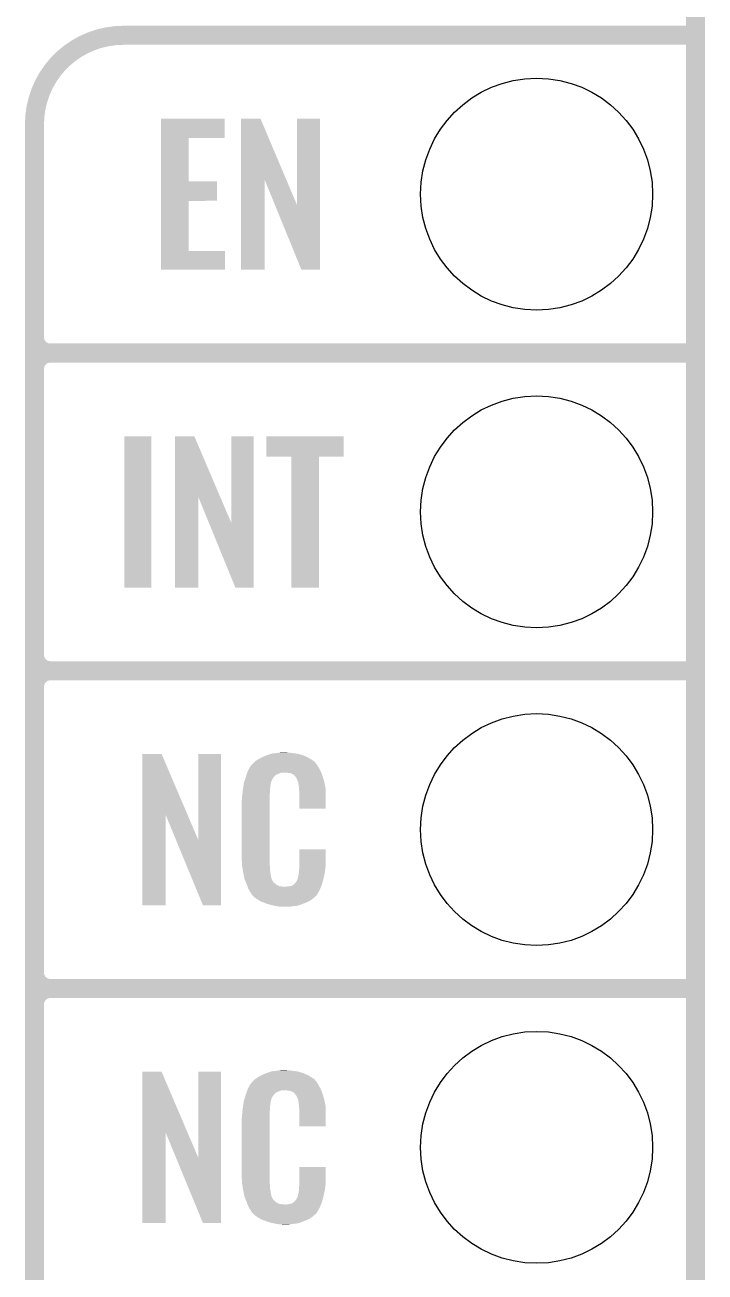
# Model space of a CAD drawing. Extents: x -1.3 to 24.2, y -3.9 to 53.4.
# Drawn here: x 18.77 to 24.21, y 9.16 to 19.13 of the extents above; entities that cross this region are included whole.
import ezdxf

# ---------------------------------------------------------------- set-up
doc = ezdxf.new("R2010")
doc.units = 0
doc.layers.get('0').update_dxf_attribs({"linetype": 'CONTINUOUS'})
for name, color, linetype in [('LIGHT_RANGER_14CLICK_V101_GKO', 10, 'CONTINUOUS'), ('LIGHT_RANGER_14CLICK_V101_GTO', 9, 'CONTINUOUS'), ('LIGHT_RANGER_14CLICK_V101_GTS', 11, 'CONTINUOUS')]:
    doc.layers.add(name, color=color, linetype=linetype)

# ---------------------------------------------------------------- blocks, each defined once
blk = doc.blocks.new('ROUND_58')
blk.add_circle((0, 0), 0.9271)

msp = doc.modelspace()

# ---------------------------------------------------------------- linework, layer by layer
at = {"layer": 'LIGHT_RANGER_14CLICK_V101_GKO', "const_width": 0.1524}
msp.add_lwpolyline([(24.13, -1.27), (24.13, 51.054)], dxfattribs=at)
at = {"layer": 'LIGHT_RANGER_14CLICK_V101_GTO', "const_width": 0.1524}
for points in [[(19.558, 19.05, 0.4142136), (18.8468, 18.3388)], [(18.8468, 16.637, 0.4142136), (18.9738, 16.51)], [(18.9738, 16.51, 0.4142136), (18.8468, 16.383)], [(18.9738, 16.51, 0.4142136), (18.8468, 16.383)], [(18.8468, 14.097, 0.4142136), (18.9738, 13.97)], [(18.9738, 13.97, 0.4142136), (18.8468, 13.843)], [(18.9738, 13.97, 0.4142136), (18.8468, 13.843)], [(18.8468, 11.557, 0.4142136), (18.9738, 11.43)], [(18.9738, 11.43, 0.4142136), (18.8468, 11.303)], [(18.9738, 11.43, 0.4142136), (18.8468, 11.303)]]:
    msp.add_lwpolyline(points, format="xyb", dxfattribs=at)
for points in [[(19.558, 19.05), (24.13, 19.05)], [(18.8468, -0.5588), (18.8468, 18.3388)], [(18.9738, 16.51), (24.13, 16.51)], [(18.9738, 16.51), (24.13, 16.51)], [(18.8468, 14.097), (18.8468, 16.383)], [(18.9738, 13.97), (24.13, 13.97)], [(18.9738, 13.97), (24.13, 13.97)], [(18.8468, 11.557), (18.8468, 13.843)], [(18.9738, 11.43), (24.13, 11.43)], [(18.9738, 11.43), (24.13, 11.43)], [(18.8468, 9.017), (18.8468, 11.303)]]:
    msp.add_lwpolyline(points, dxfattribs=at)
at = {"layer": 'LIGHT_RANGER_14CLICK_V101_GTO'}
for points in [[(19.85774, 18.22958), (19.857742, 18.384496), (20.365696, 18.22958), (20.36572, 18.384496)], [(19.857742, 18.384496), (19.857744, 18.38452), (20.36572, 18.384496), (19.857744, 18.38452)], [(20.497814, 17.896718), (20.497822, 18.384504), (20.859016, 17.896718), (20.652744, 18.384504)], [(20.497822, 18.384504), (20.497824, 18.38452), (20.652744, 18.384504), (20.497824, 18.38452)], [(20.94484, 17.693758), (20.944862, 18.384496), (21.127706, 17.693758), (21.12772, 18.384496)], [(20.944862, 18.384496), (20.944864, 18.38452), (21.12772, 18.384496), (20.944864, 18.38452)], [(19.857734, 17.8816), (19.85774, 18.229556), (20.078724, 17.8816), (20.0787, 18.229556)], [(19.85774, 18.229556), (19.85774, 18.22958), (20.0787, 18.229556), (20.365696, 18.22958)], [(19.85773, 17.72666), (19.857734, 17.881576), (20.304736, 17.72666), (20.30476, 17.881576)], [(19.857734, 17.881576), (19.857734, 17.8816), (20.30476, 17.881576), (20.078724, 17.8816)], [(20.4978, 17.175504), (20.497814, 17.896718), (20.685736, 17.175504), (20.68576, 17.896718)], [(20.768674, 17.693758), (20.68576, 17.896718), (20.94484, 17.693758), (20.859016, 17.896718)], [(19.857722, 17.32534), (19.85773, 17.726636), (20.078724, 17.32534), (20.0787, 17.726636)], [(19.85773, 17.726636), (19.85773, 17.72666), (20.0787, 17.726636), (20.304736, 17.72666)], [(20.980396, 17.175496), (20.768674, 17.693758), (21.127696, 17.175496), (21.127706, 17.693758)], [(19.85772, 17.175504), (19.857722, 17.325316), (20.368236, 17.175504), (20.36826, 17.325316)], [(19.857722, 17.325316), (19.857722, 17.32534), (20.36826, 17.325316), (20.078724, 17.32534)], [(20.368236, 17.17548), (19.85772, 17.175504), (20.368236, 17.17548), (20.368236, 17.175504)], [(20.685736, 17.17548), (20.4978, 17.175504), (20.685736, 17.17548), (20.685736, 17.175504)], [(21.127696, 17.17548), (20.980396, 17.175496), (21.127696, 17.17548), (21.127696, 17.175496)], [(19.56562, 14.635504), (19.565642, 15.844496), (19.781496, 14.635504), (19.78152, 15.844496)], [(19.565642, 15.844496), (19.565644, 15.84452), (19.78152, 15.844496), (19.565644, 15.84452)], [(19.969494, 15.356718), (19.969502, 15.844504), (20.332488, 15.356718), (20.124424, 15.844504)], [(19.969502, 15.844504), (19.969504, 15.84452), (20.124424, 15.844504), (19.969504, 15.84452)], [(20.41906, 15.153758), (20.419082, 15.844496), (20.599386, 15.153758), (20.5994, 15.844496)], [(20.419082, 15.844496), (20.419084, 15.84452), (20.5994, 15.844496), (20.419084, 15.84452)], [(20.701, 15.681984), (20.701022, 15.844496), (21.318196, 15.681984), (21.31822, 15.844496)], [(20.701022, 15.844496), (20.701024, 15.84452), (21.31822, 15.844496), (20.701024, 15.84452)], [(20.899096, 15.68196), (20.701, 15.681984), (21.318196, 15.68196), (21.318196, 15.681984)], [(20.899098, 15.681936), (20.899096, 15.68196), (21.1201, 15.681936), (21.318196, 15.68196)], [(20.89912, 14.635504), (20.899098, 15.681936), (21.120076, 14.635504), (21.1201, 15.681936)], [(19.96948, 14.635504), (19.969494, 15.356718), (20.157416, 14.635504), (20.15744, 15.356718)], [(20.240354, 15.153758), (20.15744, 15.356718), (20.41906, 15.153758), (20.332488, 15.356718)], [(20.452076, 14.635496), (20.240354, 15.153758), (20.599376, 14.635496), (20.599386, 15.153758)], [(19.781496, 14.63548), (19.56562, 14.635504), (19.781496, 14.63548), (19.781496, 14.635504)], [(20.157416, 14.63548), (19.96948, 14.635504), (20.157416, 14.63548), (20.157416, 14.635504)], [(20.599376, 14.63548), (20.452076, 14.635496), (20.599376, 14.63548), (20.599376, 14.635496)], [(21.120076, 14.63548), (20.89912, 14.635504), (21.120076, 14.63548), (21.120076, 14.635504)], [(19.707874, 12.816718), (19.707882, 13.304504), (20.070868, 12.816718), (19.862804, 13.304504)], [(19.707882, 13.304504), (19.707884, 13.30452), (19.862804, 13.304504), (19.707884, 13.30452)], [(20.15744, 12.613758), (20.157462, 13.304496), (20.337766, 12.613758), (20.33778, 13.304496)], [(20.157462, 13.304496), (20.157464, 13.30452), (20.33778, 13.304496), (20.157464, 13.30452)], [(20.626618, 13.256262), (20.642582, 13.26642), (21.06676, 13.256262), (21.04983, 13.26642)], [(20.642582, 13.26642), (20.66798, 13.27912), (21.04983, 13.26642), (21.02866, 13.27912)], [(20.66798, 13.27912), (20.67814, 13.2842), (21.02866, 13.27912), (21.016324, 13.2842)], [(20.67814, 13.2842), (20.703538, 13.29436), (21.016324, 13.2842), (20.991652, 13.29436)], [(20.703538, 13.29436), (20.711158, 13.2969), (20.991652, 13.29436), (20.985482, 13.2969)], [(20.711158, 13.2969), (20.7264, 13.30198), (20.985482, 13.2969), (20.966432, 13.30198)], [(20.7264, 13.30198), (20.743334, 13.30706), (20.966432, 13.30198), (20.947382, 13.30706)], [(20.743334, 13.30706), (20.751802, 13.3096), (20.947382, 13.30706), (20.927062, 13.3096)], [(20.751802, 13.3096), (20.78228, 13.31214), (20.927062, 13.3096), (20.90674, 13.31214)], [(20.78228, 13.31214), (20.79752, 13.31468), (20.90674, 13.31214), (20.891502, 13.31468)], [(20.79752, 13.31468), (20.812762, 13.31722), (20.876262, 13.31468), (20.863562, 13.31722)], [(20.549232, 13.159738), (20.55368, 13.172442), (21.13788, 13.159738), (21.130952, 13.172442)], [(20.55368, 13.172442), (20.562644, 13.18768), (21.130952, 13.172442), (21.12264, 13.18768)], [(20.562644, 13.18768), (20.576094, 13.21054), (21.12264, 13.18768), (21.109942, 13.21054)], [(20.576094, 13.21054), (20.579086, 13.215622), (21.109942, 13.21054), (21.106132, 13.215622)], [(20.579086, 13.215622), (20.58416, 13.218164), (21.106132, 13.215622), (21.104226, 13.218164)], [(20.58416, 13.218164), (20.58619, 13.220702), (21.104226, 13.218164), (21.102322, 13.220702)], [(20.58619, 13.220702), (20.59025, 13.225776), (21.102322, 13.220702), (21.099782, 13.225776)], [(20.59025, 13.225776), (20.59432, 13.230862), (21.099782, 13.225776), (21.095424, 13.230862)], [(20.59432, 13.230862), (20.608834, 13.24356), (21.095424, 13.230862), (21.084542, 13.24356)], [(20.608834, 13.24356), (20.614642, 13.24864), (21.084542, 13.24356), (21.077432, 13.24864)], [(20.614642, 13.24864), (20.626618, 13.256262), (21.077432, 13.24864), (21.06676, 13.256262)], [(20.518252, 13.058138), (20.519054, 13.063218), (20.73402, 13.058138), (20.73402, 13.063218)], [(20.519054, 13.063218), (20.52066, 13.073382), (20.73402, 13.063218), (20.73679, 13.073382)], [(20.52066, 13.073382), (20.526272, 13.091158), (20.73679, 13.073382), (20.741638, 13.091158)], [(20.526272, 13.091158), (20.533492, 13.114018), (20.741638, 13.091158), (20.754338, 13.114018)], [(20.533492, 13.114018), (20.5359, 13.12164), (20.754338, 13.114018), (20.761956, 13.12164)], [(20.5359, 13.12164), (20.536788, 13.124182), (20.761956, 13.12164), (20.764498, 13.124182)], [(20.536788, 13.124182), (20.538564, 13.129256), (20.764498, 13.124182), (20.767038, 13.129256)], [(20.538564, 13.129256), (20.542122, 13.139418), (20.767038, 13.129256), (20.779742, 13.139418)], [(20.542122, 13.139418), (20.547454, 13.154658), (20.779742, 13.139418), (20.817836, 13.154658)], [(20.547454, 13.154658), (20.547456, 13.15466), (20.817836, 13.154658), (20.866098, 13.15466)], [(20.547456, 13.15466), (20.549232, 13.159738), (21.139694, 13.15466), (21.13788, 13.159738)], [(20.88388, 13.15212), (20.866098, 13.15466), (21.140602, 13.15212), (21.139694, 13.15466)], [(20.896578, 13.14958), (20.88388, 13.15212), (21.141508, 13.14958), (21.140602, 13.15212)], [(20.921974, 13.13688), (20.896578, 13.14958), (21.146044, 13.13688), (21.141508, 13.14958)], [(20.924518, 13.131804), (20.921974, 13.13688), (21.147856, 13.131804), (21.146044, 13.13688)], [(20.931052, 13.12418), (20.924518, 13.131804), (21.150578, 13.12418), (21.147856, 13.131804)], [(20.939758, 13.11402), (20.931052, 13.12418), (21.153568, 13.11402), (21.150578, 13.12418)], [(20.94992, 13.09116), (20.939758, 13.11402), (21.160292, 13.09116), (21.153568, 13.11402)], [(20.953984, 13.081002), (20.94992, 13.09116), (21.16328, 13.081002), (21.160292, 13.09116)], [(20.954998, 13.078464), (20.953984, 13.081002), (21.163764, 13.078464), (21.16328, 13.081002)], [(20.955, 13.070842), (20.954998, 13.078464), (21.165216, 13.070842), (21.163764, 13.078464)], [(20.95754, 13.058138), (20.955, 13.070842), (21.167636, 13.058138), (21.165216, 13.070842)], [(20.50542, 12.96162), (20.50796, 12.9794), (20.7264, 12.96162), (20.7264, 12.9794)], [(20.50542, 12.943842), (20.50542, 12.96162), (20.7264, 12.943842), (20.7264, 12.96162)], [(20.50796, 12.9794), (20.508242, 12.981938), (20.7264, 12.9794), (20.7264, 12.981938)], [(20.508242, 12.981938), (20.5105, 13.00226), (20.7264, 12.981938), (20.72894, 13.00226)], [(20.5105, 13.00226), (20.512756, 13.022578), (20.72894, 13.00226), (20.72894, 13.022578)], [(20.512756, 13.022578), (20.51304, 13.02512), (20.72894, 13.022578), (20.729448, 13.02512)], [(20.51304, 13.02512), (20.514642, 13.035278), (20.729448, 13.02512), (20.73148, 13.035278)], [(20.514642, 13.035278), (20.516648, 13.047978), (20.73148, 13.035278), (20.73148, 13.047978)], [(20.516648, 13.047978), (20.518252, 13.058138), (20.73148, 13.047978), (20.73402, 13.058138)], [(20.96008, 13.04036), (20.95754, 13.058138), (21.171022, 13.04036), (21.167636, 13.058138)], [(20.961058, 13.027658), (20.96008, 13.04036), (21.17344, 13.027658), (21.171022, 13.04036)], [(20.96262, 13.00734), (20.961058, 13.027658), (21.173436, 13.00734), (21.17344, 13.027658)], [(20.96262, 12.867664), (20.96262, 13.00734), (21.173416, 12.867664), (21.173436, 13.00734)], [(20.50288, 12.931142), (20.50542, 12.943842), (20.7264, 12.931142), (20.7264, 12.943842)], [(20.50288, 12.48156), (20.50288, 12.931142), (20.7264, 12.48156), (20.7264, 12.931142)], [(21.173416, 12.86764), (20.96262, 12.867664), (21.173416, 12.86764), (21.173416, 12.867664)], [(19.70786, 12.095504), (19.707874, 12.816718), (19.895796, 12.095504), (19.89582, 12.816718)], [(19.97945, 12.613758), (19.89582, 12.816718), (20.15744, 12.613758), (20.070868, 12.816718)], [(20.192996, 12.095496), (19.97945, 12.613758), (20.337756, 12.095496), (20.337766, 12.613758)], [(20.505232, 12.41806), (20.50288, 12.48156), (20.7264, 12.41806), (20.7264, 12.48156)], [(20.96262, 12.40282), (20.962642, 12.542496), (21.17344, 12.40282), (21.17344, 12.542496)], [(20.962642, 12.542496), (20.962644, 12.54252), (21.17344, 12.542496), (20.962644, 12.54252)], [(20.50542, 12.412982), (20.505232, 12.41806), (20.727126, 12.412982), (20.7264, 12.41806)], [(20.50763, 12.400278), (20.50542, 12.412982), (20.72894, 12.400278), (20.727126, 12.412982)], [(20.511606, 12.377418), (20.50763, 12.400278), (20.72894, 12.377418), (20.72894, 12.400278)], [(20.51558, 12.35456), (20.511606, 12.377418), (20.73255, 12.35456), (20.72894, 12.377418)], [(20.96008, 12.3698), (20.961984, 12.38504), (21.168866, 12.3698), (21.1709, 12.38504)], [(20.96008, 12.357102), (20.96008, 12.3698), (21.167174, 12.357102), (21.168866, 12.3698)], [(20.961984, 12.38504), (20.96262, 12.390122), (21.1709, 12.38504), (21.171626, 12.390122)], [(20.96262, 12.390122), (20.96262, 12.40282), (21.171626, 12.390122), (21.17344, 12.40282)], [(20.520662, 12.32916), (20.51558, 12.35456), (20.73656, 12.32916), (20.73255, 12.35456)], [(20.525234, 12.306298), (20.520662, 12.32916), (20.74164, 12.306298), (20.73656, 12.32916)], [(20.52574, 12.303762), (20.525234, 12.306298), (20.74291, 12.303762), (20.74164, 12.306298)], [(20.533062, 12.285982), (20.52574, 12.303762), (20.751802, 12.285982), (20.74291, 12.303762)], [(20.53411, 12.283436), (20.533062, 12.285982), (20.754342, 12.283436), (20.751802, 12.285982)], [(20.5362, 12.278362), (20.53411, 12.283436), (20.756884, 12.278362), (20.754342, 12.283436)], [(20.538292, 12.273278), (20.5362, 12.278362), (20.764502, 12.273278), (20.756884, 12.278362)], [(20.54143, 12.26566), (20.538292, 12.273278), (20.77212, 12.26566), (20.764502, 12.273278)], [(20.54352, 12.26058), (20.54143, 12.26566), (20.779742, 12.26058), (20.77212, 12.26566)], [(20.91436, 12.25804), (20.924522, 12.265666), (21.14296, 12.25804), (21.145078, 12.265666)], [(20.924522, 12.265666), (20.927062, 12.270738), (21.145078, 12.265666), (21.146486, 12.270738)], [(20.927062, 12.270738), (20.937222, 12.280902), (21.146486, 12.270738), (21.14931, 12.280902)], [(20.937222, 12.280902), (20.94992, 12.30376), (21.14931, 12.280902), (21.15566, 12.30376)], [(20.94992, 12.30376), (20.949922, 12.303762), (21.15566, 12.30376), (21.15566, 12.303762)], [(20.949922, 12.303762), (20.955, 12.329162), (21.15566, 12.303762), (21.161636, 12.329162)], [(20.955, 12.329162), (20.955002, 12.331704), (21.161636, 12.329162), (21.162234, 12.331704)], [(20.955002, 12.331704), (20.95754, 12.336784), (21.162234, 12.331704), (21.163428, 12.336784)], [(20.95754, 12.344402), (20.958048, 12.346942), (21.165222, 12.344402), (21.16582, 12.346942)], [(20.95754, 12.336784), (20.95754, 12.344402), (21.163428, 12.336784), (21.165222, 12.344402)], [(20.958048, 12.346942), (20.96008, 12.357102), (21.16582, 12.346942), (21.167174, 12.357102)], [(20.545474, 12.2555), (20.54352, 12.26058), (20.787362, 12.2555), (20.779742, 12.26058)], [(20.548406, 12.24788), (20.545474, 12.2555), (20.802604, 12.24788), (20.787362, 12.2555)], [(20.55036, 12.2428), (20.548406, 12.24788), (20.848322, 12.2428), (20.802604, 12.24788)], [(20.55622, 12.22756), (20.55036, 12.2428), (21.130408, 12.22756), (21.136684, 12.2428)], [(20.563278, 12.21486), (20.55622, 12.22756), (21.12518, 12.21486), (21.130408, 12.22756)], [(20.568922, 12.204698), (20.563278, 12.21486), (21.119082, 12.204698), (21.12518, 12.21486)], [(20.579076, 12.189466), (20.568922, 12.204698), (21.109942, 12.189466), (21.119082, 12.204698)], [(20.57908, 12.184384), (20.579076, 12.189466), (21.106894, 12.184384), (21.109942, 12.189466)], [(20.586702, 12.17676), (20.57908, 12.184384), (21.10232, 12.17676), (21.106894, 12.184384)], [(20.59178, 12.17168), (20.586702, 12.17676), (21.099776, 12.17168), (21.10232, 12.17676)], [(20.59686, 12.166598), (20.59178, 12.17168), (21.093424, 12.166598), (21.099776, 12.17168)], [(20.602786, 12.16152), (20.59686, 12.166598), (21.08708, 12.16152), (21.093424, 12.166598)], [(20.848322, 12.2428), (20.858482, 12.242802), (21.136684, 12.2428), (21.136686, 12.242802)], [(20.858482, 12.242802), (20.866104, 12.24534), (21.136686, 12.242802), (21.13773, 12.24534)], [(20.876262, 12.24534), (20.901662, 12.25042), (21.13773, 12.24534), (21.139822, 12.25042)], [(20.901662, 12.25042), (20.914356, 12.258038), (21.139822, 12.25042), (21.14296, 12.258038)], [(20.914356, 12.258038), (20.91436, 12.25804), (21.14296, 12.258038), (21.14296, 12.25804)], [(19.895796, 12.09548), (19.70786, 12.095504), (19.895796, 12.09548), (19.895796, 12.095504)], [(20.337756, 12.09548), (20.192996, 12.095496), (20.337756, 12.09548), (20.337756, 12.095496)], [(20.614638, 12.15136), (20.602786, 12.16152), (21.075228, 12.15136), (21.08708, 12.16152)], [(20.622768, 12.14628), (20.614638, 12.15136), (21.069302, 12.14628), (21.075228, 12.15136)], [(20.65122, 12.1285), (20.622768, 12.14628), (21.043902, 12.1285), (21.069302, 12.14628)], [(20.65528, 12.125962), (20.65122, 12.1285), (21.037978, 12.125962), (21.043902, 12.1285)], [(20.687936, 12.11326), (20.65528, 12.125962), (21.00834, 12.11326), (21.037978, 12.125962)], [(20.701, 12.108178), (20.687936, 12.11326), (20.99527, 12.108178), (21.00834, 12.11326)], [(20.744178, 12.09548), (20.701, 12.108178), (20.962618, 12.09548), (20.99527, 12.108178)], [(20.771274, 12.0904), (20.744178, 12.09548), (20.939758, 12.0904), (20.962618, 12.09548)], [(20.78482, 12.08786), (20.771274, 12.0904), (20.91182, 12.08786), (20.939758, 12.0904)], [(20.800058, 12.08532), (20.78482, 12.08786), (20.896578, 12.08532), (20.91182, 12.08786)], [(20.827998, 12.08278), (20.817838, 12.08532), (20.881338, 12.08278), (20.896578, 12.08532)], [(20.743334, 10.76706), (20.751802, 10.7696), (20.947382, 10.76706), (20.927062, 10.7696)], [(20.751802, 10.7696), (20.78228, 10.77214), (20.927062, 10.7696), (20.90674, 10.77214)], [(20.78228, 10.77214), (20.79752, 10.77468), (20.90674, 10.77214), (20.891502, 10.77468)], [(20.79752, 10.77468), (20.812762, 10.77722), (20.876262, 10.77468), (20.863562, 10.77722)], [(19.707874, 10.276718), (19.707882, 10.764504), (20.070868, 10.276718), (19.862804, 10.764504)], [(19.707882, 10.764504), (19.707884, 10.76452), (19.862804, 10.764504), (19.707884, 10.76452)], [(20.15744, 10.073758), (20.157462, 10.764496), (20.337766, 10.073758), (20.33778, 10.764496)], [(20.157462, 10.764496), (20.157464, 10.76452), (20.33778, 10.764496), (20.157464, 10.76452)], [(20.562644, 10.64768), (20.576094, 10.67054), (21.12264, 10.64768), (21.109942, 10.67054)], [(20.576094, 10.67054), (20.579086, 10.675622), (21.109942, 10.67054), (21.106132, 10.675622)], [(20.579086, 10.675622), (20.58416, 10.678164), (21.106132, 10.675622), (21.104226, 10.678164)], [(20.58416, 10.678164), (20.58619, 10.680702), (21.104226, 10.678164), (21.102322, 10.680702)], [(20.58619, 10.680702), (20.59025, 10.685776), (21.102322, 10.680702), (21.099782, 10.685776)], [(20.59025, 10.685776), (20.59432, 10.690862), (21.099782, 10.685776), (21.095424, 10.690862)], [(20.59432, 10.690862), (20.608834, 10.70356), (21.095424, 10.690862), (21.084542, 10.70356)], [(20.608834, 10.70356), (20.614642, 10.70864), (21.084542, 10.70356), (21.077432, 10.70864)], [(20.614642, 10.70864), (20.626618, 10.716262), (21.077432, 10.70864), (21.06676, 10.716262)], [(20.626618, 10.716262), (20.642582, 10.72642), (21.06676, 10.716262), (21.04983, 10.72642)], [(20.642582, 10.72642), (20.66798, 10.73912), (21.04983, 10.72642), (21.02866, 10.73912)], [(20.66798, 10.73912), (20.67814, 10.7442), (21.02866, 10.73912), (21.016324, 10.7442)], [(20.67814, 10.7442), (20.703538, 10.75436), (21.016324, 10.7442), (20.991652, 10.75436)], [(20.703538, 10.75436), (20.711158, 10.7569), (20.991652, 10.75436), (20.985482, 10.7569)], [(20.711158, 10.7569), (20.7264, 10.76198), (20.985482, 10.7569), (20.966432, 10.76198)], [(20.7264, 10.76198), (20.743334, 10.76706), (20.966432, 10.76198), (20.947382, 10.76706)], [(20.526272, 10.551158), (20.533492, 10.574018), (20.741638, 10.551158), (20.754338, 10.574018)], [(20.533492, 10.574018), (20.5359, 10.58164), (20.754338, 10.574018), (20.761956, 10.58164)], [(20.5359, 10.58164), (20.536788, 10.584182), (20.761956, 10.58164), (20.764498, 10.584182)], [(20.536788, 10.584182), (20.538564, 10.589256), (20.764498, 10.584182), (20.767038, 10.589256)], [(20.538564, 10.589256), (20.542122, 10.599418), (20.767038, 10.589256), (20.779742, 10.599418)], [(20.542122, 10.599418), (20.547454, 10.614658), (20.779742, 10.599418), (20.817836, 10.614658)], [(20.547454, 10.614658), (20.547456, 10.61466), (20.817836, 10.614658), (20.866098, 10.61466)], [(20.547456, 10.61466), (20.549232, 10.619738), (21.139694, 10.61466), (21.13788, 10.619738)], [(20.549232, 10.619738), (20.55368, 10.632442), (21.13788, 10.619738), (21.130952, 10.632442)], [(20.55368, 10.632442), (20.562644, 10.64768), (21.130952, 10.632442), (21.12264, 10.64768)], [(20.88388, 10.61212), (20.866098, 10.61466), (21.140602, 10.61212), (21.139694, 10.61466)], [(20.896578, 10.60958), (20.88388, 10.61212), (21.141508, 10.60958), (21.140602, 10.61212)], [(20.921974, 10.59688), (20.896578, 10.60958), (21.146044, 10.59688), (21.141508, 10.60958)], [(20.924518, 10.591804), (20.921974, 10.59688), (21.147856, 10.591804), (21.146044, 10.59688)], [(20.931052, 10.58418), (20.924518, 10.591804), (21.150578, 10.58418), (21.147856, 10.591804)], [(20.939758, 10.57402), (20.931052, 10.58418), (21.153568, 10.57402), (21.150578, 10.58418)], [(20.94992, 10.55116), (20.939758, 10.57402), (21.160292, 10.55116), (21.153568, 10.57402)], [(20.5105, 10.46226), (20.512756, 10.482578), (20.72894, 10.46226), (20.72894, 10.482578)], [(20.512756, 10.482578), (20.51304, 10.48512), (20.72894, 10.482578), (20.729448, 10.48512)], [(20.51304, 10.48512), (20.514642, 10.495278), (20.729448, 10.48512), (20.73148, 10.495278)], [(20.514642, 10.495278), (20.516648, 10.507978), (20.73148, 10.495278), (20.73148, 10.507978)], [(20.516648, 10.507978), (20.518252, 10.518138), (20.73148, 10.507978), (20.73402, 10.518138)], [(20.518252, 10.518138), (20.519054, 10.523218), (20.73402, 10.518138), (20.73402, 10.523218)], [(20.519054, 10.523218), (20.52066, 10.533382), (20.73402, 10.523218), (20.73679, 10.533382)], [(20.52066, 10.533382), (20.526272, 10.551158), (20.73679, 10.533382), (20.741638, 10.551158)], [(20.953984, 10.541002), (20.94992, 10.55116), (21.16328, 10.541002), (21.160292, 10.55116)], [(20.954998, 10.538464), (20.953984, 10.541002), (21.163764, 10.538464), (21.16328, 10.541002)], [(20.955, 10.530842), (20.954998, 10.538464), (21.165216, 10.530842), (21.163764, 10.538464)], [(20.95754, 10.518138), (20.955, 10.530842), (21.167636, 10.518138), (21.165216, 10.530842)], [(20.96008, 10.50036), (20.95754, 10.518138), (21.171022, 10.50036), (21.167636, 10.518138)], [(20.961058, 10.487658), (20.96008, 10.50036), (21.17344, 10.487658), (21.171022, 10.50036)], [(20.96262, 10.46734), (20.961058, 10.487658), (21.173436, 10.46734), (21.17344, 10.487658)], [(20.50288, 10.391142), (20.50542, 10.403842), (20.7264, 10.391142), (20.7264, 10.403842)], [(20.50288, 9.94156), (20.50288, 10.391142), (20.7264, 9.94156), (20.7264, 10.391142)], [(20.50542, 10.42162), (20.50796, 10.4394), (20.7264, 10.42162), (20.7264, 10.4394)], [(20.50542, 10.403842), (20.50542, 10.42162), (20.7264, 10.403842), (20.7264, 10.42162)], [(20.50796, 10.4394), (20.508242, 10.441938), (20.7264, 10.4394), (20.7264, 10.441938)], [(20.508242, 10.441938), (20.5105, 10.46226), (20.7264, 10.441938), (20.72894, 10.46226)], [(20.96262, 10.327664), (20.96262, 10.46734), (21.173416, 10.327664), (21.173436, 10.46734)], [(19.70786, 9.555504), (19.707874, 10.276718), (19.895796, 9.555504), (19.89582, 10.276718)], [(19.97945, 10.073758), (19.89582, 10.276718), (20.15744, 10.073758), (20.070868, 10.276718)], [(21.173416, 10.32764), (20.96262, 10.327664), (21.173416, 10.32764), (21.173416, 10.327664)], [(20.192996, 9.555496), (19.97945, 10.073758), (20.337756, 9.555496), (20.337766, 10.073758)], [(20.96262, 9.86282), (20.962642, 10.002496), (21.17344, 9.86282), (21.17344, 10.002496)], [(20.962642, 10.002496), (20.962644, 10.00252), (21.17344, 10.002496), (20.962644, 10.00252)], [(20.505232, 9.87806), (20.50288, 9.94156), (20.7264, 9.87806), (20.7264, 9.94156)], [(20.50542, 9.872982), (20.505232, 9.87806), (20.727126, 9.872982), (20.7264, 9.87806)], [(20.50763, 9.860278), (20.50542, 9.872982), (20.72894, 9.860278), (20.727126, 9.872982)], [(20.511606, 9.837418), (20.50763, 9.860278), (20.72894, 9.837418), (20.72894, 9.860278)], [(20.51558, 9.81456), (20.511606, 9.837418), (20.73255, 9.81456), (20.72894, 9.837418)], [(20.520662, 9.78916), (20.51558, 9.81456), (20.73656, 9.78916), (20.73255, 9.81456)], [(20.525234, 9.766298), (20.520662, 9.78916), (20.74164, 9.766298), (20.73656, 9.78916)], [(20.949922, 9.763762), (20.955, 9.789162), (21.15566, 9.763762), (21.161636, 9.789162)], [(20.955, 9.789162), (20.955002, 9.791704), (21.161636, 9.789162), (21.162234, 9.791704)], [(20.955002, 9.791704), (20.95754, 9.796784), (21.162234, 9.791704), (21.163428, 9.796784)], [(20.95754, 9.804402), (20.958048, 9.806942), (21.165222, 9.804402), (21.16582, 9.806942)], [(20.95754, 9.796784), (20.95754, 9.804402), (21.163428, 9.796784), (21.165222, 9.804402)], [(20.958048, 9.806942), (20.96008, 9.817102), (21.16582, 9.806942), (21.167174, 9.817102)], [(20.96008, 9.8298), (20.961984, 9.84504), (21.168866, 9.8298), (21.1709, 9.84504)], [(20.96008, 9.817102), (20.96008, 9.8298), (21.167174, 9.817102), (21.168866, 9.8298)], [(20.961984, 9.84504), (20.96262, 9.850122), (21.1709, 9.84504), (21.171626, 9.850122)], [(20.96262, 9.850122), (20.96262, 9.86282), (21.171626, 9.850122), (21.17344, 9.86282)], [(20.52574, 9.763762), (20.525234, 9.766298), (20.74291, 9.763762), (20.74164, 9.766298)], [(20.533062, 9.745982), (20.52574, 9.763762), (20.751802, 9.745982), (20.74291, 9.763762)], [(20.53411, 9.743436), (20.533062, 9.745982), (20.754342, 9.743436), (20.751802, 9.745982)], [(20.5362, 9.738362), (20.53411, 9.743436), (20.756884, 9.738362), (20.754342, 9.743436)], [(20.538292, 9.733278), (20.5362, 9.738362), (20.764502, 9.733278), (20.756884, 9.738362)], [(20.54143, 9.72566), (20.538292, 9.733278), (20.77212, 9.72566), (20.764502, 9.733278)], [(20.54352, 9.72058), (20.54143, 9.72566), (20.779742, 9.72058), (20.77212, 9.72566)], [(20.545474, 9.7155), (20.54352, 9.72058), (20.787362, 9.7155), (20.779742, 9.72058)], [(20.548406, 9.70788), (20.545474, 9.7155), (20.802604, 9.70788), (20.787362, 9.7155)], [(20.55036, 9.7028), (20.548406, 9.70788), (20.848322, 9.7028), (20.802604, 9.70788)], [(20.55622, 9.68756), (20.55036, 9.7028), (21.130408, 9.68756), (21.136684, 9.7028)], [(20.563278, 9.67486), (20.55622, 9.68756), (21.12518, 9.67486), (21.130408, 9.68756)], [(20.568922, 9.664698), (20.563278, 9.67486), (21.119082, 9.664698), (21.12518, 9.67486)], [(20.848322, 9.7028), (20.858482, 9.702802), (21.136684, 9.7028), (21.136686, 9.702802)], [(20.858482, 9.702802), (20.866104, 9.70534), (21.136686, 9.702802), (21.13773, 9.70534)], [(20.876262, 9.70534), (20.901662, 9.71042), (21.13773, 9.70534), (21.139822, 9.71042)], [(20.901662, 9.71042), (20.914356, 9.718038), (21.139822, 9.71042), (21.14296, 9.718038)], [(20.914356, 9.718038), (20.91436, 9.71804), (21.14296, 9.718038), (21.14296, 9.71804)], [(20.91436, 9.71804), (20.924522, 9.725666), (21.14296, 9.71804), (21.145078, 9.725666)], [(20.924522, 9.725666), (20.927062, 9.730738), (21.145078, 9.725666), (21.146486, 9.730738)], [(20.927062, 9.730738), (20.937222, 9.740902), (21.146486, 9.730738), (21.14931, 9.740902)], [(20.937222, 9.740902), (20.94992, 9.76376), (21.14931, 9.740902), (21.15566, 9.76376)], [(20.94992, 9.76376), (20.949922, 9.763762), (21.15566, 9.76376), (21.15566, 9.763762)], [(20.579076, 9.649466), (20.568922, 9.664698), (21.109942, 9.649466), (21.119082, 9.664698)], [(20.57908, 9.644384), (20.579076, 9.649466), (21.106894, 9.644384), (21.109942, 9.649466)], [(20.586702, 9.63676), (20.57908, 9.644384), (21.10232, 9.63676), (21.106894, 9.644384)], [(20.59178, 9.63168), (20.586702, 9.63676), (21.099776, 9.63168), (21.10232, 9.63676)], [(20.59686, 9.626598), (20.59178, 9.63168), (21.093424, 9.626598), (21.099776, 9.63168)], [(20.602786, 9.62152), (20.59686, 9.626598), (21.08708, 9.62152), (21.093424, 9.626598)], [(20.614638, 9.61136), (20.602786, 9.62152), (21.075228, 9.61136), (21.08708, 9.62152)], [(20.622768, 9.60628), (20.614638, 9.61136), (21.069302, 9.60628), (21.075228, 9.61136)], [(20.65122, 9.5885), (20.622768, 9.60628), (21.043902, 9.5885), (21.069302, 9.60628)], [(20.65528, 9.585962), (20.65122, 9.5885), (21.037978, 9.585962), (21.043902, 9.5885)], [(20.687936, 9.57326), (20.65528, 9.585962), (21.00834, 9.57326), (21.037978, 9.585962)], [(20.701, 9.568178), (20.687936, 9.57326), (20.99527, 9.568178), (21.00834, 9.57326)], [(19.895796, 9.55548), (19.70786, 9.555504), (19.895796, 9.55548), (19.895796, 9.555504)], [(20.337756, 9.55548), (20.192996, 9.555496), (20.337756, 9.55548), (20.337756, 9.555496)], [(20.744178, 9.55548), (20.701, 9.568178), (20.962618, 9.55548), (20.99527, 9.568178)], [(20.771274, 9.5504), (20.744178, 9.55548), (20.939758, 9.5504), (20.962618, 9.55548)], [(20.78482, 9.54786), (20.771274, 9.5504), (20.91182, 9.54786), (20.939758, 9.5504)], [(20.800058, 9.54532), (20.78482, 9.54786), (20.896578, 9.54532), (20.91182, 9.54786)], [(20.827998, 9.54278), (20.817838, 9.54532), (20.881338, 9.54278), (20.896578, 9.54532)]]:
    msp.add_solid(points, dxfattribs=at)

# ---------------------------------------------------------------- block references
at = {"layer": 'LIGHT_RANGER_14CLICK_V101_GTS'}
for p in [(22.86, 17.78), (22.86, 15.24), (22.86, 12.7), (22.86, 10.16)]:
    msp.add_blockref('ROUND_58', p, dxfattribs=at)

doc.saveas('drawing.dxf')
